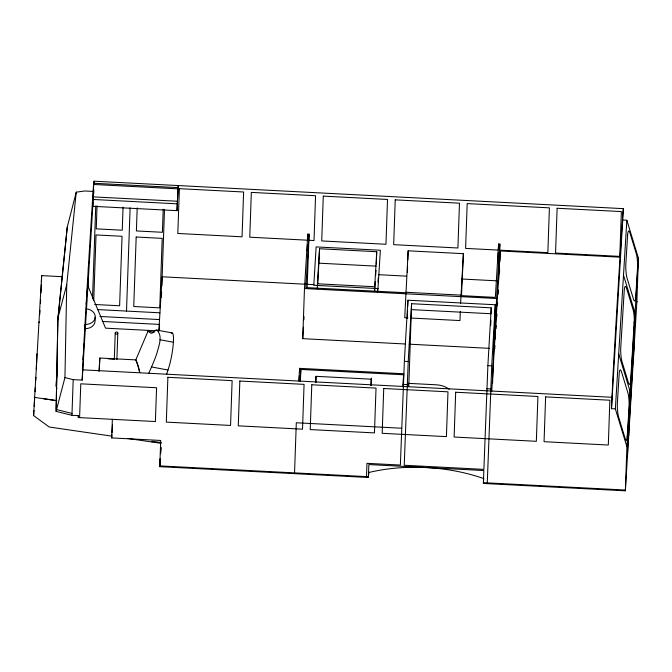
<?xml version="1.0" encoding="UTF-8"?>
<svg xmlns="http://www.w3.org/2000/svg" width="672" height="672" viewBox="0 0 672 672"><rect width="100%" height="100%" fill="white"/><g stroke="black" fill="none" stroke-linecap="round" stroke-linejoin="round"><path stroke-width="1.01" d="M79.59 417.614L80.774 383.821L156.576 387.752L155.4 421.546L78.305 417.547L78.372 415.649L71.946 415.313L56.078 411.373L57.91 318.066L67.259 227.052L76.238 192.167L84.689 190.982L93.685 191.453L93.19 200.323M56.078 411.373L64.94 377.572L66.738 284.668L76.238 192.167M629.32 420.37L629.294 422.352L633.805 346.777M634.175 336.143L634.2 334.16L629.698 409.735M111.56 436.103L49.249 427.022L33.6 415.582L41.656 275.621L62.479 276.704M41.051 292.841L41.336 284.735M41.446 281.702L41.656 275.621M67.259 227.052L61.673 282.736M71.946 415.313L73.198 379.621L64.94 377.572M73.198 379.621L82.186 380.092L83.807 344.694A429.601 5.317 -87 0 1 93.526 185.077L94.046 181.196L623.398 208.648L611.503 408.677L615.359 408.878L626.909 446.754L625.363 490.804L483.395 483.445L483.84 470.534L368.852 464.57L368.399 477.481L159.793 466.662L160.7 440.462L111.703 437.917L112.358 419.311M83.656 346.256L83.731 344.173M85.008 327.55L85.117 324.416A9.652 7.787 2 0 0 95.231 317.142A9.652 7.787 2 0 0 86.066 308.868M86.344 304.29L86.453 301.174M87.763 287.23L88.057 278.905M88.385 269.573L88.452 267.49M177.811 188.84L93.66 184.472L93.064 199.466L92.828 206.304L176.988 210.664L178.198 185.556L176.988 210.664M93.618 193.351L93.752 189.395M93.937 184.271L94.046 181.196M92.509 298.864L95.752 206.002M93.744 300.275L96.029 234.94L122.044 236.284L119.616 305.777L94.643 304.483M97.045 205.825L96.239 228.858L122.254 230.21L123.06 207.178M95.231 317.142L95.08 321.325A9.652 7.787 2 0 1 84.974 328.6M138.625 368.558A80.287 63.42 23 0 0 135.811 359.898L99.834 358.033L99.28 370.045M114.307 359.528L115.24 332.976M116.878 359.663L117.81 333.102A1.285 1.042 2 0 0 115.937 332.111A1.285 1.042 2 0 0 115.828 333.9A1.285 1.042 2 0 0 117.81 333.102M126.512 311.077L130.116 207.782M137.197 207.908L136.391 230.941L162.406 232.294L163.212 209.252M152.09 442.008L152.124 441.252L161.238 442.579M161.431 297.209L161.608 291.992M161.826 285.852L164.489 209.563M294.546 472.886L296.302 422.764L401.654 428.232M299.174 380.881L299.359 375.656M299.468 372.523L299.611 368.348L403.931 373.758M300.434 380.94L300.838 369.449L403.62 374.783L403.192 387.064M405.031 343.972L302.728 338.663L304.475 288.54L307.793 234.125L309.078 234.192L307.138 287.456M307.213 250.832L307.432 244.566M307.574 240.391L307.793 234.125M317.251 288.935L317.394 284.819M317.806 283.786L319.561 248.749L376.74 251.714L376.312 264.088M315.823 382.511L316.042 376.328L371.288 379.193L371.078 385.375M366.5 476.616L366.962 463.327L400.369 465.058L404.368 361.318A429.601 5.317 -87 0 1 407.812 302.249L407.929 300.224L495.298 304.76L492.568 383.132M374.464 290.875L376.74 251.714M461.496 295.697L463.394 253.672L408.148 250.807L404.729 317.705L407.862 317.864M407.4 272.177L407.576 267.086M407.828 259.963L408.148 250.807M407.308 317.99L407.568 310.674M407.711 306.499L407.929 300.224M408.383 383.351L408.274 386.442L408.383 383.351L436.33 384.804A20.908 16.876 2 0 1 449.24 389.239M408.794 386.072L411.592 303.702L491.249 307.835L491.047 313.74L411.382 309.616M460.303 311.413L459.984 320.569L410.987 318.032M460.589 303.274L463.394 253.672M490.72 325.29L490.904 320.057M487.276 482.882L491.736 365.845A429.601 5.317 -87 0 1 495.18 306.785L495.298 304.76M494.81 348.625L494.92 345.492M495.138 339.226L496.558 298.502L499.876 244.087L498.59 244.02L495.34 297.402L460.79 295.604M498.011 260.728L498.296 252.37M498.406 249.236L498.59 244.02M498.128 294.21L498.271 290.035M498.49 283.769L499.876 244.087M499.489 273.63L499.632 269.506M499.918 261.257L500.279 250.95L620.609 257.191M611.503 408.677L613.158 372.145A429.601 5.317 -87 0 1 622.885 212.52L623.398 208.648M627.413 456.876L628.925 413.591M628.715 435.868L630.252 391.826L618.702 353.942M633.511 357.101L635.057 313.051L623.507 275.167M636.863 302.165L638.4 258.115L626.85 220.24L622.994 220.038M36.28 369.13L36.884 353.875M78.305 417.547L78.406 415.464M627.304 435.632L627.178 437.69A9.089 1.579 86.1 0 1 625.187 438.623L618.719 417.413A10.29 1.789 86.1 0 1 617.375 403.066L619.147 374.044A10.29 1.789 86.1 0 1 621.499 371.809L627.967 393.019A10.382 1.798 86.1 0 1 629.076 406.61L627.194 437.48M491.249 307.835L490.476 320.897A429.601 5.317 -87 0 0 487.88 365.644L483.882 469.392L404.225 465.259L408.223 361.519A429.601 5.317 -87 0 1 410.819 316.764L411.592 303.702M33.6 415.582L33.919 410.407M34.171 406.266L34.608 399.017M35.053 391.776L35.305 387.635M35.742 380.394L35.935 377.286M39.757 314.58L40.009 310.43M40.446 303.181L40.639 300.065M82.362 370.104L82.555 366.996M82.992 359.747L83.244 355.597M86.369 304.315L86.621 300.233M86.99 294.109L87.301 289.01M87.671 283.046L87.923 278.813M82.186 380.092L93.047 201.928M99.011 371.507L99.834 358.033M111.703 437.917L111.896 434.792M112.022 432.701L112.535 424.351M158.819 331.262L162.145 276.788L313.958 284.659M159.256 329.599L159.575 324.416L102.32 321.451M160.247 458.808L159.818 465.906L368.424 476.717L368.676 472.576M160.558 453.734L160.927 447.653M159.793 466.662L160.28 458.548M160.591 453.482L160.961 447.392M298.847 380.906L299.611 368.348M300.132 380.965L300.838 369.449M302.728 338.663L303.425 327.155M303.878 319.83L304.063 316.688M309.078 234.192L305.827 287.574L406.342 292.782M319.561 248.749L317.428 283.786L374.606 286.751M315.664 382.544L316.042 376.328M374.732 290.875L375.295 281.602M375.673 275.419L375.984 270.27M370.91 385.409L371.356 378.16M377.37 292.48L377.63 288.296M378.008 282.013L378.269 277.83M377.807 291.119L380.377 250.244L316.134 246.91L313.799 285.264L378.034 288.59M368.399 477.481L368.718 472.298M402.923 386.299L403.62 374.783M483.395 483.445L483.706 478.262M491.694 391.818L500.279 250.95M496.02 328.742L496.213 325.601M496.726 317.234L496.919 314.093M497.423 305.718L497.616 302.585M615.359 408.878L626.85 220.24M634.267 321.334L630.689 380.184A10.382 1.798 86.1 0 1 628.564 383.174L622.096 361.964A10.29 1.789 86.1 0 1 620.752 347.609L624.229 290.606A10.29 1.789 86.1 0 1 626.581 288.372L633.049 309.582A9.089 1.579 86.1 0 1 634.284 321.09L634.158 323.173M626.909 446.754L638.4 258.115M630.252 392.683L630.756 384.392L630.034 398.756M625.363 490.804L636.888 301.4M57.49 368.071L55.936 385.627L56.86 388.55M57.842 319.964L61.454 284.802M135.811 359.898L148.025 331.17L150.62 333.077A19.001 6.283 86.2 0 0 153.695 331.733L155.198 330.305L156.719 330.044C163.338 335.84 158.584 346.584 156.744 353.783C154.451 360.503 151.544 366.996 148.688 373.489M66.738 284.668L57.91 318.066L56.146 409.475L72.013 413.414M38.783 322.787L39.312 321.838M93.912 183.271L178.072 187.631M93.223 196.879L177.383 201.239M93.064 199.466L177.223 203.834M497.885 250.068L465.612 248.396L467.183 203.591L549.41 207.85L547.848 252.664L499.968 250.177M319.057 263.18L376.236 266.146M378.462 274.688L406.484 276.142M461.815 279.014L497.305 280.854M405.619 292.261L460.866 295.126M304.475 288.54L496.558 298.502M97.348 309.565L159.844 312.808M99.977 316.487L159.138 319.553M155.728 330.758L105.546 328.163L87.545 285.113M409.206 344.182L489.594 348.356M404.368 361.318L408.223 361.519M487.88 365.644L491.736 365.845M108.284 358.89L114.215 359.201M403.242 384.384L407.098 384.586M486.755 388.718L490.61 388.92M82.547 369.835L611.898 397.286M483.42 482.681L625.397 490.048M34.238 397.354L56.801 400.646M128.041 438.505L161.213 443.344M43.638 398.723L56.49 400.63M156.719 330.044L172.158 332.917M148.025 331.17L154.174 332.312M159.911 339.73L173.393 342.241M151.544 366.962L168 370.028A22.285 3.696 -79.5 0 0 173.233 344.383A22.285 3.696 -79.5 0 0 171.234 333.287M135.82 359.89A78.574 63.403 2 0 1 139.801 372.33M138.835 369.432A80.287 63.42 23 0 1 139.213 371.179M166.69 374.304A19.354 3.209 -79.5 0 1 168 370.028M368.575 472.542A129.452 76.44 3.5 0 1 483.563 478.506M136.181 237.023L133.753 306.508L159.768 307.86L162.196 238.367L136.181 237.023M167.882 377.303L166.32 422.108L230.563 425.443L232.126 380.638L167.882 377.303M179.382 188.664L177.811 233.47L242.054 236.804L243.617 191.999L179.382 188.664M239.837 381.032L238.266 425.846L302.509 429.173L304.072 384.367L239.837 381.032M251.328 192.394L249.766 237.199L314.009 240.534L315.571 195.728L251.328 192.394M311.783 384.77L310.22 429.576L374.464 432.902L376.026 388.097L311.783 384.77M323.282 196.123L321.712 240.937L385.955 244.264L387.517 199.458L323.282 196.123M383.737 388.5L382.175 433.306L446.41 436.632L447.98 391.826L383.737 388.5M395.228 199.861L393.666 244.667L457.909 247.993L459.472 203.188L395.228 199.861M455.683 392.23L454.121 437.035L536.348 441.302L537.919 396.488L455.683 392.23M545.622 396.892L544.06 441.697L608.303 445.032L609.865 400.226L545.622 396.892M557.122 208.253L555.551 253.058L619.794 256.393L621.365 211.579L557.122 208.253M627.606 235.158L625.842 264.172A10.29 1.789 86.1 0 0 627.178 278.527L633.646 299.737A10.382 1.798 86.1 0 0 635.771 296.747L637.535 267.725A10.382 1.798 86.1 0 0 636.426 254.134L629.958 232.924A10.29 1.789 86.1 0 0 627.606 235.158"/></g></svg>
